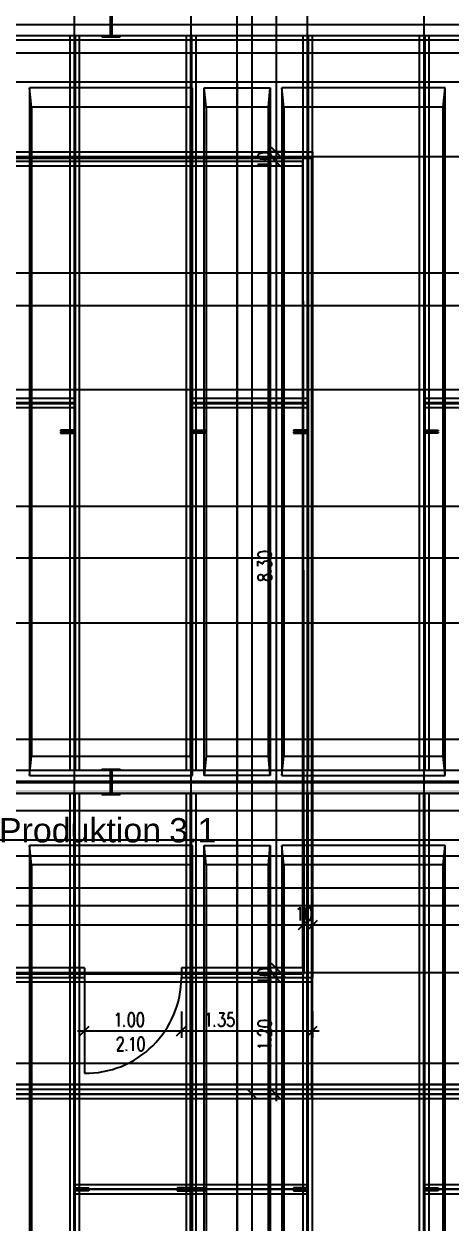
# Model space of a CAD drawing. Header units: inches. Extents: x 0 to 54693, y 0 to 31146.
# Drawn here: x 751.9 to 839.8, y 48 to 296.4 of the extents above; entities that cross this region are included whole.
import ezdxf
from ezdxf.lldxf.tags import DXFTag

# ---------------------------------------------------------------- set-up
doc = ezdxf.new("R2010")
doc.units = ezdxf.units.IN
doc.header["$MEASUREMENT"] = 0
doc.layers.add('Added', color=3, linetype='Continuous')
doc.styles.get("Standard").update_dxf_attribs({"font": 'arial.ttf'})
tags = doc.linetypes.add('1070_00_1200$0$SL3', pattern=[0.2, 0.1, -0.1]).pattern_tags.tags
tags[6:7] = [DXFTag(74, 4), DXFTag(75, 0), DXFTag(340, '0'), DXFTag(46, 1.0), DXFTag(50, 0.0), DXFTag(44, 0.0), DXFTag(45, 0.0)]
tags[4:5] = [DXFTag(74, 4), DXFTag(75, 0), DXFTag(340, '0'), DXFTag(46, 1.0), DXFTag(50, 0.0), DXFTag(44, 0.0), DXFTag(45, 0.0)]
tags = doc.linetypes.add('1070_00_1200$0$SP2', pattern=[0.9, 0.4, -0.2, 0.1, -0.2]).pattern_tags.tags
tags[10:11] = [DXFTag(74, 4), DXFTag(75, 0), DXFTag(340, '0'), DXFTag(46, 1.0), DXFTag(50, 0.0), DXFTag(44, 0.0), DXFTag(45, 0.0)]
tags[8:9] = [DXFTag(74, 4), DXFTag(75, 0), DXFTag(340, '0'), DXFTag(46, 1.0), DXFTag(50, 0.0), DXFTag(44, 0.0), DXFTag(45, 0.0)]
tags[6:7] = [DXFTag(74, 4), DXFTag(75, 0), DXFTag(340, '0'), DXFTag(46, 1.0), DXFTag(50, 0.0), DXFTag(44, 0.0), DXFTag(45, 0.0)]
tags[4:5] = [DXFTag(74, 4), DXFTag(75, 0), DXFTag(340, '0'), DXFTag(46, 1.0), DXFTag(50, 0.0), DXFTag(44, 0.0), DXFTag(45, 0.0)]
tags = doc.linetypes.add('1070_00_1200_Trägerrostdwg$0$SP2', pattern=[0.9, 0.4, -0.2, 0.1, -0.2]).pattern_tags.tags
tags[10:11] = [DXFTag(74, 4), DXFTag(75, 0), DXFTag(340, '0'), DXFTag(46, 1.0), DXFTag(50, 0.0), DXFTag(44, 0.0), DXFTag(45, 0.0)]
tags[8:9] = [DXFTag(74, 4), DXFTag(75, 0), DXFTag(340, '0'), DXFTag(46, 1.0), DXFTag(50, 0.0), DXFTag(44, 0.0), DXFTag(45, 0.0)]
tags[6:7] = [DXFTag(74, 4), DXFTag(75, 0), DXFTag(340, '0'), DXFTag(46, 1.0), DXFTag(50, 0.0), DXFTag(44, 0.0), DXFTag(45, 0.0)]
tags[4:5] = [DXFTag(74, 4), DXFTag(75, 0), DXFTag(340, '0'), DXFTag(46, 1.0), DXFTag(50, 0.0), DXFTag(44, 0.0), DXFTag(45, 0.0)]
tags = doc.linetypes.add('fein_strichliert-A04HDE1766', pattern=[4, 1, -2, 1]).pattern_tags.tags
tags[8:9] = [DXFTag(74, 4), DXFTag(75, 0), DXFTag(340, '0'), DXFTag(46, 0.0), DXFTag(50, 0.0), DXFTag(44, 0.0), DXFTag(45, 0.0)]
tags[6:7] = [DXFTag(74, 4), DXFTag(75, 0), DXFTag(340, '0'), DXFTag(46, 0.0), DXFTag(50, 0.0), DXFTag(44, 0.0), DXFTag(45, 0.0)]
tags[4:5] = [DXFTag(74, 4), DXFTag(75, 0), DXFTag(340, '0'), DXFTag(46, 0.0), DXFTag(50, 0.0), DXFTag(44, 0.0), DXFTag(45, 0.0)]

msp = doc.modelspace()

# ---------------------------------------------------------------- linework, layer by layer
at = {"layer": 'Added', "linetype": '1070_00_1200$0$SP2', "lineweight": -2, "ltscale": 0.18}
for p, q in [((795.84, 47.97), (795.84, 622.06)), ((762.34, 77.1), (762.34, 573.8)), ((786.34, 77.1), (786.34, 573.8)), ((810.34, 77.1), (810.34, 573.8)), ((834.34, 77.1), (834.34, 573.8)), ((1026.34, 293.1), (234.34, 293.1)), ((171.58, 290.5), (1094.14, 290.5)), ((171.58, 284.5), (1057.14, 284.5)), ((753.04, 283.3), (753.04, 141.7)), ((786.64, 283.3), (753.04, 283.3)), ((753.44, 279.3), (753.04, 283.3)), ((786.24, 279.3), (786.64, 283.3)), ((786.64, 141.7), (786.64, 283.3)), ((789.04, 141.7), (789.04, 283.3)), ((789.04, 283.3), (802.64, 283.3)), ((789.44, 279.3), (789.04, 283.3)), ((795.84, 284.5), (795.84, 140.5)), ((802.24, 279.3), (802.64, 283.3)), ((802.64, 283.3), (802.64, 141.7)), ((805.04, 283.3), (805.04, 141.7)), ((838.64, 283.3), (805.04, 283.3)), ((805.44, 279.3), (805.04, 283.3)), ((838.24, 279.3), (838.64, 283.3)), ((838.64, 141.7), (838.64, 283.3)), ((786.24, 279.3), (753.44, 279.3)), ((753.44, 279.3), (753.44, 145.7)), ((786.24, 145.7), (786.24, 279.3)), ((802.24, 279.3), (789.44, 279.3)), ((789.44, 279.3), (789.44, 145.7)), ((802.24, 145.7), (802.24, 279.3)), ((838.24, 279.3), (805.44, 279.3)), ((805.44, 279.3), (805.44, 145.7)), ((838.24, 145.7), (838.24, 279.3)), ((1026.34, 269.1), (234.34, 269.1)), ((1026.34, 245.1), (234.34, 245.1)), ((171.58, 238.5), (1094.14, 238.5)), ((1026.34, 221.1), (234.34, 221.1)), ((1026.34, 197.1), (234.34, 197.1)), ((171.58, 186.5), (1094.14, 186.5)), ((1026.34, 173.1), (234.34, 173.1)), ((1026.34, 149.1), (234.34, 149.1)), ((753.04, 141.7), (753.44, 145.7)), ((753.44, 145.7), (786.24, 145.7)), ((786.64, 141.7), (786.24, 145.7)), ((789.44, 145.7), (789.04, 141.7)), ((789.44, 145.7), (802.24, 145.7)), ((802.64, 141.7), (802.24, 145.7)), ((805.04, 141.7), (805.44, 145.7)), ((805.44, 145.7), (838.24, 145.7)), ((838.64, 141.7), (838.24, 145.7)), ((753.04, 141.7), (786.64, 141.7)), ((802.64, 141.7), (789.04, 141.7)), ((805.04, 141.7), (838.64, 141.7)), ((1057.14, 140.5), (171.58, 140.5)), ((171.58, 134.5), (1094.14, 134.5)), ((171.58, 128.5), (1057.14, 128.5)), ((753.04, 127.3), (753.04, 47.97)), ((786.64, 127.3), (753.04, 127.3)), ((753.44, 123.3), (753.04, 127.3)), ((786.24, 123.3), (786.64, 127.3)), ((786.64, 47.97), (786.64, 127.3)), ((789.04, 47.97), (789.04, 127.3)), ((789.04, 127.3), (802.64, 127.3)), ((789.44, 123.3), (789.04, 127.3)), ((795.84, 128.5), (795.84, 47.97)), ((802.24, 123.3), (802.64, 127.3)), ((802.64, 127.3), (802.64, 47.97)), ((805.04, 127.3), (805.04, 47.97)), ((838.64, 127.3), (805.04, 127.3)), ((805.44, 123.3), (805.04, 127.3)), ((838.24, 123.3), (838.64, 127.3)), ((838.64, 47.97), (838.64, 127.3)), ((1026.34, 125.1), (234.34, 125.1)), ((786.24, 123.3), (753.44, 123.3)), ((753.44, 123.3), (753.44, 47.97)), ((786.24, 47.97), (786.24, 123.3)), ((802.24, 123.3), (789.44, 123.3)), ((789.44, 123.3), (789.44, 47.97)), ((802.24, 47.97), (802.24, 123.3)), ((838.24, 123.3), (805.44, 123.3)), ((805.44, 123.3), (805.44, 47.97)), ((838.24, 47.97), (838.24, 123.3)), ((1026.34, 101.1), (234.34, 101.1)), ((171.58, 82.5), (1094.14, 82.5)), ((954.34, 77.1), (234.34, 77.1))]:
    msp.add_line(p, q, dxfattribs=at)
at = {"layer": 'Added', "linetype": 'Continuous', "lineweight": -2, "ltscale": 0.18}
for p, q in [((798.94, 47.97), (798.94, 600.2)), ((803.84, 576.2), (803.84, 74.7)), ((802.85, 271.09), (804.83, 269.11)), ((449.54, 268.8), (811.14, 268.8)), ((499.34, 270.1), (811.34, 270.1)), ((805.84, 270.1), (802.44, 270.1)), ((802.85, 269.09), (804.83, 267.11)), ((811.14, 268.8), (811.14, 75.2)), ((811.34, 270.1), (811.34, 100.1)), ((451.14, 267.2), (809.34, 267.2)), ((809.34, 268.1), (496.34, 268.1)), ((805.84, 268.1), (802.44, 268.1)), ((809.34, 102.1), (809.34, 268.1)), ((809.34, 267.2), (809.54, 100.8)), ((171.58, 118.6), (1028.74, 118.6)), ((1054.64, 114.9), (231.94, 114.9)), ((810.33, 111.89), (808.35, 109.91)), ((809.34, 112.3), (809.34, 106.9)), ((812.33, 111.89), (810.35, 109.91)), ((811.34, 112.3), (811.34, 106.9)), ((1028.74, 110.9), (222.44, 110.9)), ((764.34, 102.1), (451.34, 102.1)), ((761.34, 100.1), (761.34, 102.1)), ((763.34, 102.1), (763.34, 100.1)), ((764.34, 102.1), (764.34, 80.4)), ((809.34, 102.1), (784.34, 102.1)), ((784.34, 102.1), (784.34, 100.1)), ((785.34, 100.1), (785.34, 102.1)), ((787.34, 100.1), (787.34, 102.1)), ((805.84, 102.1), (802.44, 102.1)), ((802.85, 103.09), (804.83, 101.11)), ((449.34, 100.1), (764.34, 100.1)), ((809.54, 100.8), (451.14, 100.8)), ((784.34, 100.1), (811.34, 100.1)), ((805.84, 100.1), (802.44, 100.1)), ((802.85, 101.09), (804.83, 99.11)), ((811.14, 99.2), (449.54, 99.2)), ((764.34, 93.1), (764.34, 87.7)), ((784.34, 93.1), (784.34, 87.7)), ((811.34, 93.1), (811.34, 87.7)), ((763.35, 88.11), (765.33, 90.09)), ((783.35, 88.11), (785.33, 90.09)), ((810.35, 88.11), (812.33, 90.09)), ((812.74, 89.1), (762.94, 89.1)), ((316.64, 78.1), (955.34, 78.1)), ((797.95, 77.09), (799.93, 75.11)), ((802.85, 77.09), (804.83, 75.11)), ((286.84, 75.2), (955.14, 75.2)), ((955.34, 76.1), (316.64, 76.1)), ((800.94, 76.1), (797.54, 76.1)), ((805.84, 76.1), (802.44, 76.1))]:
    msp.add_line(p, q, dxfattribs=at)
at = {"layer": 'Added', "linetype": '1070_00_1200_Trägerrostdwg$0$SP2', "lineweight": -2, "ltscale": 0.18}
for p, q in [((769.64, 298.8), (769.64, 294)), ((770.04, 294), (770.04, 298.8)), ((562.04, 296.3), (769.64, 296.3)), ((770.04, 296.3), (873.64, 296.3)), ((769.64, 294), (562.04, 294)), ((763.34, 294), (761.34, 294)), ((761.34, 294), (761.34, 142.8)), ((762.24, 294), (762.24, 142.8)), ((762.44, 294), (762.44, 142.8)), ((763.34, 142.8), (763.34, 294)), ((771.74, 294), (767.94, 294)), ((767.94, 294), (767.94, 293.8)), ((767.94, 293.8), (771.74, 293.8)), ((873.64, 294), (770.04, 294)), ((771.74, 293.8), (771.74, 294)), ((787.34, 294), (785.34, 294)), ((785.34, 294), (785.34, 142.8)), ((786.24, 294), (786.24, 142.8)), ((786.44, 294), (786.44, 142.8)), ((787.34, 142.8), (787.34, 294)), ((811.34, 294), (809.34, 294)), ((809.34, 294), (809.34, 142.8)), ((810.24, 294), (810.24, 142.8)), ((810.44, 294), (810.44, 142.8)), ((811.34, 142.8), (811.34, 294)), ((835.34, 294), (833.34, 294)), ((833.34, 294), (833.34, 142.8)), ((834.24, 294), (834.24, 142.8)), ((834.44, 294), (834.44, 142.8)), ((835.34, 142.8), (835.34, 294)), ((738.44, 219.4), (762.24, 219.4)), ((786.44, 219.4), (810.24, 219.4)), ((834.44, 219.4), (858.24, 219.4)), ((738.44, 218.5), (762.24, 218.5)), ((738.44, 218.3), (762.24, 218.3)), ((762.24, 217.4), (738.44, 217.4)), ((786.44, 218.5), (810.24, 218.5)), ((786.44, 218.3), (810.24, 218.3)), ((810.24, 217.4), (786.44, 217.4)), ((834.44, 218.5), (858.24, 218.5)), ((834.44, 218.3), (858.24, 218.3)), ((858.24, 217.4), (834.44, 217.4)), ((762.24, 212.8), (759.44, 212.8)), ((759.44, 212.8), (759.44, 212.6)), ((759.44, 212.6), (762.24, 212.6)), ((762.24, 212.4), (759.44, 212.4)), ((759.44, 212.4), (759.44, 212.2)), ((759.44, 212.2), (762.24, 212.2)), ((762.24, 212.6), (762.24, 212.8)), ((762.24, 212.2), (762.24, 212.4)), ((786.44, 212.6), (786.44, 212.8)), ((786.44, 212.8), (789.24, 212.8)), ((789.24, 212.6), (786.44, 212.6)), ((786.44, 212.2), (786.44, 212.4)), ((786.44, 212.4), (789.24, 212.4)), ((789.24, 212.2), (786.44, 212.2)), ((789.24, 212.8), (789.24, 212.6)), ((789.24, 212.4), (789.24, 212.2)), ((810.24, 212.8), (807.44, 212.8)), ((807.44, 212.8), (807.44, 212.6)), ((807.44, 212.6), (810.24, 212.6)), ((810.24, 212.4), (807.44, 212.4)), ((807.44, 212.4), (807.44, 212.2)), ((807.44, 212.2), (810.24, 212.2)), ((810.24, 212.6), (810.24, 212.8)), ((810.24, 212.2), (810.24, 212.4)), ((834.44, 212.6), (834.44, 212.8)), ((834.44, 212.8), (837.24, 212.8)), ((837.24, 212.6), (834.44, 212.6)), ((834.44, 212.2), (834.44, 212.4)), ((834.44, 212.4), (837.24, 212.4)), ((837.24, 212.2), (834.44, 212.2)), ((837.24, 212.8), (837.24, 212.6)), ((837.24, 212.4), (837.24, 212.2)), ((562.04, 142.8), (769.64, 142.8)), ((761.34, 142.8), (763.34, 142.8)), ((767.94, 142.8), (767.94, 143)), ((767.94, 143), (771.74, 143)), ((771.74, 142.8), (767.94, 142.8)), ((769.64, 142.8), (769.64, 138)), ((770.04, 138), (770.04, 142.8)), ((770.04, 142.8), (873.64, 142.8)), ((771.74, 143), (771.74, 142.8)), ((785.34, 142.8), (787.34, 142.8)), ((809.34, 142.8), (811.34, 142.8)), ((833.34, 142.8), (835.34, 142.8)), ((562.04, 140.5), (769.64, 140.5)), ((562.04, 140.3), (769.64, 140.3)), ((770.04, 140.5), (873.64, 140.5)), ((770.04, 140.3), (873.64, 140.3)), ((769.64, 138), (562.04, 138)), ((763.34, 138), (761.34, 138)), ((761.34, 138), (761.34, 47.97)), ((762.24, 47.97), (762.24, 138)), ((762.44, 47.97), (762.44, 138)), ((763.34, 47.97), (763.34, 138)), ((771.74, 138), (767.94, 138)), ((767.94, 138), (767.94, 137.8)), ((767.94, 137.8), (771.74, 137.8)), ((873.64, 138), (770.04, 138)), ((771.74, 137.8), (771.74, 138)), ((787.34, 138), (785.34, 138)), ((785.34, 138), (785.34, 47.97)), ((786.24, 47.97), (786.24, 138)), ((786.44, 47.97), (786.44, 138)), ((787.34, 47.97), (787.34, 138)), ((811.34, 138), (809.34, 138)), ((809.34, 138), (809.34, 47.97)), ((810.24, 47.97), (810.24, 138)), ((810.44, 47.97), (810.44, 138)), ((811.34, 47.97), (811.34, 138)), ((835.34, 138), (833.34, 138)), ((833.34, 138), (833.34, 47.97)), ((834.24, 47.97), (834.24, 138)), ((834.44, 47.97), (834.44, 138)), ((835.34, 47.97), (835.34, 138)), ((762.44, 57.5), (786.24, 57.5)), ((786.44, 57.5), (810.24, 57.5)), ((834.44, 57.5), (858.24, 57.5)), ((762.44, 56.6), (762.44, 56.8)), ((762.44, 56.8), (765.24, 56.8)), ((765.24, 56.6), (762.44, 56.6)), ((786.24, 56.55), (762.44, 56.55)), ((786.24, 56.45), (762.44, 56.45)), ((762.44, 56.2), (762.44, 56.4)), ((762.44, 56.4), (765.24, 56.4)), ((765.24, 56.2), (762.44, 56.2)), ((786.24, 55.5), (762.44, 55.5)), ((765.24, 56.8), (765.24, 56.6)), ((765.24, 56.4), (765.24, 56.2)), ((786.24, 56.8), (783.44, 56.8)), ((783.44, 56.8), (783.44, 56.6)), ((783.44, 56.6), (786.24, 56.6)), ((786.24, 56.4), (783.44, 56.4)), ((783.44, 56.4), (783.44, 56.2)), ((783.44, 56.2), (786.24, 56.2)), ((786.24, 56.6), (786.24, 56.8)), ((786.24, 56.2), (786.24, 56.4)), ((786.44, 56.6), (786.44, 56.8)), ((786.44, 56.8), (789.24, 56.8)), ((789.24, 56.6), (786.44, 56.6)), ((810.24, 56.55), (786.44, 56.55)), ((810.24, 56.45), (786.44, 56.45)), ((786.44, 56.2), (786.44, 56.4)), ((786.44, 56.4), (789.24, 56.4)), ((789.24, 56.2), (786.44, 56.2)), ((810.24, 55.5), (786.44, 55.5)), ((789.24, 56.8), (789.24, 56.6)), ((789.24, 56.4), (789.24, 56.2)), ((810.24, 56.8), (807.44, 56.8)), ((807.44, 56.8), (807.44, 56.6)), ((807.44, 56.6), (810.24, 56.6)), ((810.24, 56.4), (807.44, 56.4)), ((807.44, 56.4), (807.44, 56.2)), ((807.44, 56.2), (810.24, 56.2)), ((810.24, 56.6), (810.24, 56.8)), ((810.24, 56.2), (810.24, 56.4)), ((834.44, 56.6), (834.44, 56.8)), ((834.44, 56.8), (837.24, 56.8)), ((837.24, 56.6), (834.44, 56.6)), ((858.24, 56.55), (834.44, 56.55)), ((858.24, 56.45), (834.44, 56.45)), ((834.44, 56.2), (834.44, 56.4)), ((834.44, 56.4), (837.24, 56.4)), ((837.24, 56.2), (834.44, 56.2)), ((858.24, 55.5), (834.44, 55.5)), ((837.24, 56.8), (837.24, 56.6)), ((837.24, 56.4), (837.24, 56.2))]:
    msp.add_line(p, q, dxfattribs=at)
at = {"layer": 'Added', "linetype": 'ByBlock', "lineweight": -2, "ltscale": 0.18}
for p, q in [((800.24, 269.62), (800.1, 269.34)), ((800.1, 269.34), (800.1, 269.15)), ((800.1, 269.15), (800.24, 268.87)), ((800.64, 269.8), (800.24, 269.62)), ((800.24, 268.87), (800.64, 268.68)), ((801.3, 269.9), (800.64, 269.8)), ((800.64, 268.68), (801.3, 268.59)), ((801.7, 269.9), (801.3, 269.9)), ((801.3, 268.59), (801.7, 268.59)), ((802.37, 269.8), (801.7, 269.9)), ((801.7, 268.59), (802.37, 268.68)), ((802.77, 269.62), (802.37, 269.8)), ((802.37, 268.68), (802.77, 268.87)), ((802.9, 269.34), (802.77, 269.62)), ((802.77, 268.87), (802.9, 269.15)), ((802.9, 269.15), (802.9, 269.34)), ((800.5, 267.28), (800.1, 267.56)), ((800.1, 267.56), (802.9, 267.56)), ((800.64, 267.1), (800.5, 267.28)), ((800.24, 187.53), (800.1, 187.25)), ((800.1, 187.25), (800.1, 187.06)), ((800.1, 187.06), (800.24, 186.78)), ((800.64, 187.72), (800.24, 187.53)), ((800.24, 186.78), (800.64, 186.6)), ((801.3, 187.81), (800.64, 187.72)), ((800.64, 186.6), (801.3, 186.5)), ((801.7, 187.81), (801.3, 187.81)), ((801.3, 186.5), (801.7, 186.5)), ((802.37, 187.72), (801.7, 187.81)), ((801.7, 186.5), (802.37, 186.6)), ((802.77, 187.53), (802.37, 187.72)), ((802.37, 186.6), (802.77, 186.78)), ((802.9, 187.25), (802.77, 187.53)), ((802.77, 186.78), (802.9, 187.06)), ((802.9, 187.06), (802.9, 187.25)), ((800.1, 184.82), (800.1, 185.85)), ((800.1, 185.85), (801.17, 185.29)), ((801.17, 185.57), (801.3, 185.76)), ((801.17, 185.29), (801.17, 185.57)), ((801.3, 185.76), (801.44, 185.85)), ((801.44, 185.85), (801.84, 185.94)), ((801.84, 185.94), (802.1, 185.94)), ((802.1, 185.94), (802.5, 185.85)), ((802.64, 184.73), (802.37, 184.64)), ((802.5, 185.85), (802.77, 185.66)), ((802.77, 184.82), (802.64, 184.73)), ((802.77, 185.66), (802.9, 185.38)), ((802.9, 185.1), (802.77, 184.82)), ((802.9, 183.8), (802.77, 183.89)), ((802.9, 185.38), (802.9, 185.1)), ((800.24, 182.96), (800.1, 182.68)), ((800.1, 182.68), (800.1, 182.3)), ((800.1, 182.3), (800.24, 182.02)), ((800.5, 183.05), (800.24, 182.96)), ((800.24, 182.02), (800.5, 181.93)), ((800.77, 183.05), (800.5, 183.05)), ((800.5, 181.93), (800.77, 181.93)), ((801.04, 182.96), (800.77, 183.05)), ((800.77, 181.93), (801.04, 182.02)), ((801.17, 182.77), (801.04, 182.96)), ((801.04, 182.02), (801.17, 182.21)), ((801.3, 182.4), (801.17, 182.77)), ((801.17, 182.21), (801.3, 182.58)), ((801.3, 182.58), (801.44, 182.86)), ((801.44, 182.12), (801.3, 182.4)), ((801.44, 182.86), (801.7, 183.05)), ((801.7, 181.93), (801.44, 182.12)), ((801.7, 183.05), (801.97, 183.14)), ((801.97, 181.84), (801.7, 181.93)), ((801.97, 183.14), (802.37, 183.14)), ((802.37, 181.84), (801.97, 181.84)), ((802.37, 183.14), (802.64, 183.05)), ((802.64, 181.93), (802.37, 181.84)), ((802.64, 183.8), (802.77, 183.7)), ((802.64, 183.05), (802.77, 182.96)), ((802.77, 182.02), (802.64, 181.93)), ((802.77, 183.7), (802.9, 183.8)), ((802.77, 182.96), (802.9, 182.68)), ((802.9, 182.3), (802.77, 182.02)), ((802.9, 182.68), (802.9, 182.3)), ((808.52, 114.24), (808.8, 114.64)), ((808.8, 114.64), (808.8, 111.84)), ((810.1, 114.5), (809.92, 114.1)), ((810.38, 114.64), (810.1, 114.5)), ((810.57, 114.64), (810.38, 114.64)), ((810.85, 114.5), (810.57, 114.64)), ((811.04, 114.1), (810.85, 114.5)), ((808.33, 114.1), (808.52, 114.24)), ((809.92, 114.1), (809.82, 113.44)), ((809.82, 113.44), (809.82, 113.04)), ((809.82, 113.04), (809.92, 112.37)), ((809.92, 112.37), (810.1, 111.97)), ((810.1, 111.97), (810.38, 111.84)), ((810.38, 111.84), (810.57, 111.84)), ((810.57, 111.84), (810.85, 111.97)), ((810.85, 111.97), (811.04, 112.37)), ((811.13, 113.44), (811.04, 114.1)), ((811.04, 112.37), (811.13, 113.04)), ((811.13, 113.04), (811.13, 113.44)), ((801.3, 101.9), (800.64, 101.8)), ((801.7, 101.9), (801.3, 101.9)), ((802.37, 101.8), (801.7, 101.9)), ((800.24, 101.62), (800.1, 101.34)), ((800.1, 101.34), (800.1, 101.15)), ((800.1, 101.15), (800.24, 100.87)), ((800.5, 99.28), (800.1, 99.56)), ((800.1, 99.56), (802.9, 99.56)), ((800.64, 101.8), (800.24, 101.62)), ((800.24, 100.87), (800.64, 100.68)), ((800.64, 100.68), (801.3, 100.59)), ((801.3, 100.59), (801.7, 100.59)), ((801.7, 100.59), (802.37, 100.68)), ((802.77, 101.62), (802.37, 101.8)), ((802.37, 100.68), (802.77, 100.87)), ((802.9, 101.34), (802.77, 101.62)), ((802.77, 100.87), (802.9, 101.15)), ((802.9, 101.15), (802.9, 101.34)), ((800.64, 99.1), (800.5, 99.28)), ((770.93, 92.3), (771.12, 92.44)), ((771.12, 92.44), (771.4, 92.84)), ((771.4, 92.84), (771.4, 90.04)), ((773.45, 92.3), (773.36, 91.64)), ((773.64, 92.7), (773.45, 92.3)), ((773.92, 92.84), (773.64, 92.7)), ((774.1, 92.84), (773.92, 92.84)), ((774.38, 92.7), (774.1, 92.84)), ((774.57, 92.3), (774.38, 92.7)), ((774.66, 91.64), (774.57, 92.3)), ((775.32, 92.3), (775.22, 91.64)), ((775.5, 92.7), (775.32, 92.3)), ((775.78, 92.84), (775.5, 92.7)), ((775.97, 92.84), (775.78, 92.84)), ((776.25, 92.7), (775.97, 92.84)), ((776.44, 92.3), (776.25, 92.7)), ((776.53, 91.64), (776.44, 92.3)), ((789.53, 92.3), (789.72, 92.44)), ((789.72, 92.44), (790, 92.84)), ((790, 92.84), (790, 90.04)), ((792.14, 92.84), (793.17, 92.84)), ((793.17, 92.84), (792.61, 91.77)), ((794.01, 92.84), (793.92, 91.64)), ((794.94, 92.84), (794.01, 92.84)), ((772.52, 90.3), (772.42, 90.17)), ((772.42, 90.17), (772.52, 90.04)), ((772.52, 90.04), (772.61, 90.17)), ((773.36, 91.64), (773.36, 91.24)), ((773.36, 91.24), (773.45, 90.57)), ((773.45, 90.57), (773.64, 90.17)), ((773.64, 90.17), (773.92, 90.04)), ((773.92, 90.04), (774.1, 90.04)), ((774.1, 90.04), (774.38, 90.17)), ((774.38, 90.17), (774.57, 90.57)), ((774.57, 90.57), (774.66, 91.24)), ((774.66, 91.24), (774.66, 91.64)), ((775.22, 91.64), (775.22, 91.24)), ((775.22, 91.24), (775.32, 90.57)), ((775.32, 90.57), (775.5, 90.17)), ((775.5, 90.17), (775.78, 90.04)), ((775.78, 90.04), (775.97, 90.04)), ((775.97, 90.04), (776.25, 90.17)), ((776.25, 90.17), (776.44, 90.57)), ((776.44, 90.57), (776.53, 91.24)), ((776.53, 91.24), (776.53, 91.64)), ((791.12, 90.3), (791.02, 90.17)), ((791.02, 90.17), (791.12, 90.04)), ((791.12, 90.04), (791.21, 90.17)), ((792.05, 90.3), (791.96, 90.57)), ((792.14, 90.17), (792.05, 90.3)), ((792.42, 90.04), (792.14, 90.17)), ((792.7, 90.04), (792.42, 90.04)), ((792.61, 91.77), (792.89, 91.77)), ((792.98, 90.17), (792.7, 90.04)), ((792.89, 91.77), (793.08, 91.64)), ((793.17, 90.44), (792.98, 90.17)), ((793.08, 91.64), (793.17, 91.5)), ((793.17, 91.5), (793.26, 91.1)), ((793.26, 90.84), (793.17, 90.44)), ((793.26, 91.1), (793.26, 90.84)), ((793.92, 90.3), (793.82, 90.57)), ((793.92, 91.64), (794.01, 91.77)), ((794.01, 90.17), (793.92, 90.3)), ((794.01, 91.77), (794.29, 91.9)), ((794.29, 90.04), (794.01, 90.17)), ((794.29, 91.9), (794.57, 91.9)), ((794.57, 90.04), (794.29, 90.04)), ((794.57, 91.9), (794.85, 91.77)), ((794.85, 90.17), (794.57, 90.04)), ((794.85, 91.77), (795.04, 91.5)), ((795.04, 90.44), (794.85, 90.17)), ((795.04, 91.5), (795.13, 91.1)), ((795.13, 90.84), (795.04, 90.44)), ((795.13, 91.1), (795.13, 90.84)), ((800.24, 91.02), (800.1, 90.74)), ((800.1, 90.74), (800.1, 90.55)), ((800.1, 90.55), (800.24, 90.27)), ((800.64, 91.2), (800.24, 91.02)), ((800.24, 90.27), (800.64, 90.08)), ((801.3, 91.3), (800.64, 91.2)), ((800.64, 90.08), (801.3, 89.99)), ((801.7, 91.3), (801.3, 91.3)), ((801.3, 89.99), (801.7, 89.99)), ((802.37, 91.2), (801.7, 91.3)), ((801.7, 89.99), (802.37, 90.08)), ((802.77, 91.02), (802.37, 91.2)), ((802.37, 90.08), (802.77, 90.27)), ((802.9, 90.74), (802.77, 91.02)), ((802.77, 90.27), (802.9, 90.55)), ((802.9, 90.55), (802.9, 90.74)), ((771.16, 87.3), (771.26, 87.57)), ((771.16, 87.17), (771.16, 87.3)), ((771.26, 87.57), (771.35, 87.7)), ((771.35, 87.7), (771.54, 87.84)), ((771.54, 87.84), (771.91, 87.84)), ((771.91, 87.84), (772.1, 87.7)), ((772.1, 87.7), (772.19, 87.57)), ((772.19, 87.57), (772.28, 87.3)), ((772.28, 87.04), (772.19, 86.77)), ((772.28, 87.3), (772.28, 87.04)), ((773.87, 87.3), (774.06, 87.44)), ((774.06, 87.44), (774.34, 87.84)), ((774.34, 87.84), (774.34, 85.04)), ((775.46, 87.3), (775.36, 86.64)), ((775.64, 87.7), (775.46, 87.3)), ((775.92, 87.84), (775.64, 87.7)), ((776.11, 87.84), (775.92, 87.84)), ((776.39, 87.7), (776.11, 87.84)), ((776.58, 87.3), (776.39, 87.7)), ((776.67, 86.64), (776.58, 87.3)), ((800.1, 88.96), (800.24, 89.15)), ((800.1, 88.59), (800.1, 88.96)), ((800.24, 88.4), (800.1, 88.59)), ((800.24, 89.15), (800.37, 89.24)), ((800.37, 88.31), (800.24, 88.4)), ((800.37, 89.24), (800.64, 89.34)), ((800.64, 88.22), (800.37, 88.31)), ((800.64, 89.34), (800.9, 89.34)), ((800.77, 88.22), (800.64, 88.22)), ((800.9, 89.34), (801.17, 89.24)), ((801.17, 89.24), (801.57, 89.06)), ((801.57, 89.06), (802.9, 88.12)), ((802.64, 87.28), (802.77, 87.19)), ((802.9, 87.28), (802.77, 87.38)), ((802.77, 87.19), (802.9, 87.28)), ((802.9, 88.12), (802.9, 89.43)), ((772, 86.37), (771.07, 85.04)), ((771.07, 85.04), (772.38, 85.04)), ((772.19, 86.77), (772, 86.37)), ((773.03, 85.3), (772.94, 85.17)), ((772.94, 85.17), (773.03, 85.04)), ((773.03, 85.04), (773.12, 85.17)), ((775.36, 86.64), (775.36, 86.24)), ((775.36, 86.24), (775.46, 85.57)), ((775.46, 85.57), (775.64, 85.17)), ((775.64, 85.17), (775.92, 85.04)), ((775.92, 85.04), (776.11, 85.04)), ((776.11, 85.04), (776.39, 85.17)), ((776.39, 85.17), (776.58, 85.57)), ((776.58, 85.57), (776.67, 86.24)), ((776.67, 86.24), (776.67, 86.64)), ((800.5, 85.88), (800.1, 86.16)), ((800.1, 86.16), (802.9, 86.16)), ((800.64, 85.7), (800.5, 85.88))]:
    msp.add_line(p, q, dxfattribs=at)
at = {"layer": 'Added', "linetype": '1070_00_1200$0$SL3', "lineweight": -2, "ltscale": 0.18}
for p, q in [((955.34, 78.1), (233.34, 78.1)), ((233.34, 76.1), (955.34, 76.1))]:
    msp.add_line(p, q, dxfattribs=at)
at = {"layer": 'Added', "linetype": 'Continuous', "lineweight": -2, "ltscale": 0.18}
msp.add_ellipse((764.59, 100.15), major_axis=(-0.25, -19.74), ratio=1, start_param=0, end_param=1.581431, dxfattribs=at)
at = {"layer": 'Added', "linetype": 'fein_strichliert-A04HDE1766', "lineweight": -2, "ltscale": 0.18}
msp.add_solid([(638.4, 137.7), (637.4, 138.7), (1053.24, 137.7), (1053.24, 138.7)], dxfattribs=at)

# ---------------------------------------------------------------- texts
at = {"layer": 'Added', "linetype": 'Continuous', "lineweight": -2, "ltscale": 0.18, "char_height": 5, "attachment_point": 1}
for s, insert in [('{\\fArial;Produktion}', (746.76, 132.94)), ('{\\fArial;3.1}', (781.83, 132.94))]:
    msp.add_mtext(s, dxfattribs=dict(at, insert=insert))

doc.saveas('drawing.dxf')
